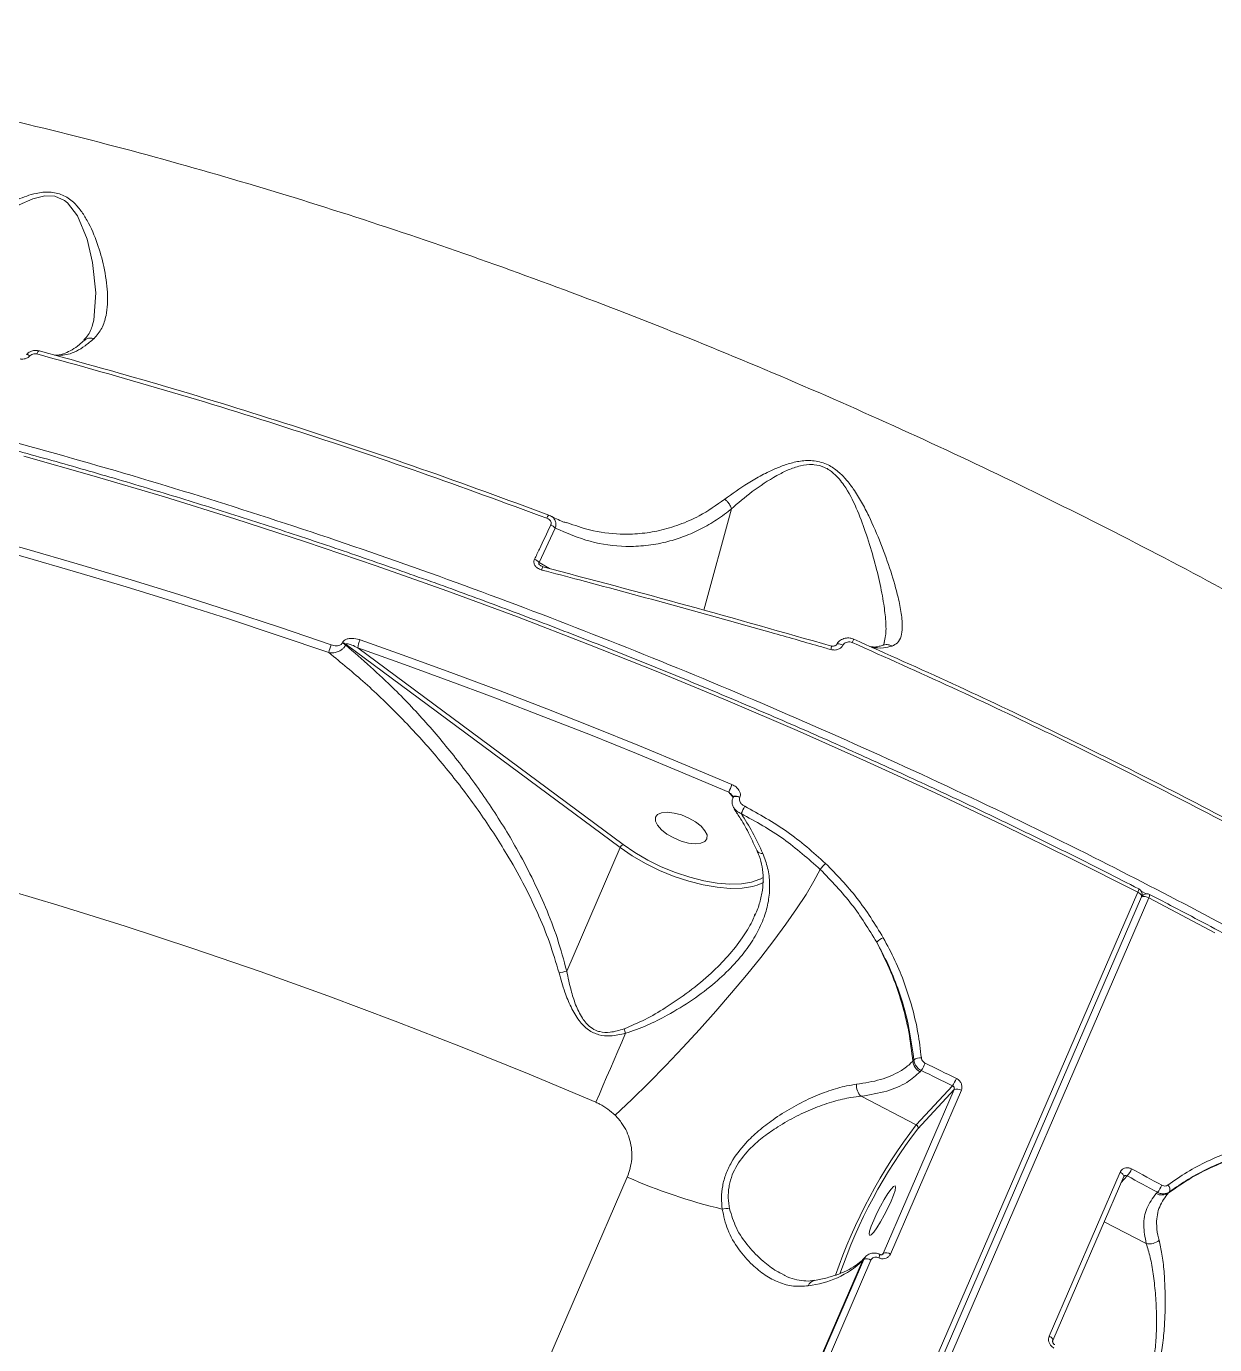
# Model space of a CAD drawing. Header units: millimetres. Extents: x -11024 to 8278, y -7837 to 5770.
# Drawn here: x 4138 to 4329.5, y 2336.2 to 2548.6 of the extents above; entities that cross this region are included whole.
import ezdxf

# ---------------------------------------------------------------- set-up
doc = ezdxf.new("R2010")
doc.units = ezdxf.units.MM
doc.layers.add('DIKOM_ОБЪЕКТ', color=7, linetype='Continuous')

msp = doc.modelspace()

# ---------------------------------------------------------------- linework, layer by layer
at = {"layer": 'DIKOM_ОБЪЕКТ', "color": 7, "linetype": 'Continuous', "lineweight": 15}
for p, q in [((4251.661, 2470.874), (4247.213, 2454.567)), ((4225.121, 2468.699), (4225.242, 2468.66)), ((4223.276, 2467.792), (4220.667, 2462.269)), ((4220.667, 2462.269), (4222.356, 2461.264)), ((4188.94, 2449.249), (4188.983, 2449.349)), ((4189.551, 2449.053), (4189.508, 2448.953)), ((4233.731, 2416.304), (4189.551, 2449.053)), ((4191.441, 2448.498), (4234.202, 2416.8)), ((4251.231, 2425.237), (4245.254, 2427.773)), ((4251.918, 2424.403), (4251.231, 2425.237)), ((4251.938, 2424.448), (4251.904, 2424.37)), ((4253.025, 2424.453), (4252.991, 2424.375)), ((4225.112, 2396.403), (4233.731, 2416.304)), ((4255.823, 2415.79), (4255.81, 2415.818)), ((4256.297, 2411.241), (4256.78, 2411.502)), ((4144.154, 2009.67), (4317.147, 2409.118)), ((4318.486, 2408.858), (4317.688, 2409.272)), ((4317.865, 2408.553), (4317.788, 2408.47)), ((4144.762, 2008.935), (4317.755, 2408.383)), ((4318.912, 2408.208), (4145.919, 2008.76)), ((4255.404, 2405.42), (4255.485, 2405.613)), ((4280.888, 2381.913), (4281.06, 2382.098)), ((4282.253, 2380.4), (4282.067, 2380.199)), ((4276.114, 2350.905), (4287.552, 2377.315)), ((4288.713, 2377.213), (4277.276, 2350.803)), ((4281.447, 2371.658), (4287.274, 2377.936)), ((4287.552, 2377.315), (4281.709, 2371.018)), ((4272.553, 2376.243), (4281.447, 2371.658)), ((4302.869, 2337.607), (4314.306, 2364.017)), ((4109.788, 2074.364), (4234.886, 2363.221)), ((4303.444, 2336.889), (4314.882, 2363.299)), ((4315.447, 2363.41), (4314.478, 2362.366)), ((4314.885, 2363.294), (4314.918, 2363.351)), ((4320.123, 2360.576), (4320.31, 2360.777)), ((4322.257, 2360.856), (4322.086, 2360.671)), ((4318.514, 2352.545), (4311.738, 2356.039)), ((4272.785, 2349.724), (4243.119, 2281.223)), ((4243.324, 2281.445), (4272.991, 2349.945)), ((4274.147, 2349.845), (4244.481, 2281.345)), ((4272.991, 2349.945), (4272.785, 2349.724)), ((4273.286, 2350.399), (4273.08, 2350.176)), ((4275.968, 2350.748), (4276.114, 2350.905))]:
    msp.add_line(p, q, dxfattribs=at)
at = {"layer": 'DIKOM_ОБЪЕКТ', "color": 7, "linetype": 'Continuous', "lineweight": 15, "flags": 128}
for points in [[(4148.676, 2500.537), (4148.903, 2501.28), (4149.244, 2505.669), (4148.723, 2510.598), (4147.845, 2514.354), (4146.283, 2518.074), (4144.674, 2520.174), (4144.166, 2520.579), (4142.644, 2521.255), (4141.023, 2521.33), (4139.071, 2520.856), (4136.885, 2519.885), (4134.832, 2518.705), (4130.968, 2516.127), (4126.272, 2512.686), (4122.047, 2509.404), (4120.22, 2507.927), (4120.217, 2507.925), (4120.217, 2507.925)], [(4138.614, 2495.52), (4138.479, 2495.615), (4138.354, 2495.69), (4138.243, 2495.741), (4138.152, 2495.767), (4138.083, 2495.767), (4138.041, 2495.744)], [(4139.736, 2495.85), (4139.791, 2495.974), (4139.849, 2496.084), (4139.907, 2496.177), (4139.965, 2496.252), (4140.02, 2496.306), (4140.073, 2496.339), (4140.12, 2496.348), (4140.162, 2496.335)], [(4317.147, 2409.118), (4306.353, 2414.581), (4295.458, 2419.92), (4284.473, 2425.132), (4273.405, 2430.21), (4262.265, 2435.152), (4251.062, 2439.952), (4239.804, 2444.607), (4228.502, 2449.113), (4217.166, 2453.467), (4205.804, 2457.663), (4194.426, 2461.7), (4183.042, 2465.573), (4171.662, 2469.28), (4160.295, 2472.816), (4148.95, 2476.18), (4137.638, 2479.368)], [(4121.848, 2468.806), (4129.959, 2466.643), (4138.093, 2464.388), (4146.245, 2462.042), (4154.413, 2459.605), (4162.593, 2457.078), (4170.781, 2454.463), (4178.974, 2451.761), (4187.167, 2448.972)], [(4186.798, 2447.719), (4178.622, 2450.502), (4170.448, 2453.198), (4162.278, 2455.808), (4154.116, 2458.329), (4145.966, 2460.761), (4137.832, 2463.102), (4129.716, 2465.352), (4121.622, 2467.509)], [(4221.278, 2461.578), (4221.28, 2461.576), (4221.282, 2461.552)], [(4191.821, 2449.784), (4199.354, 2447.108), (4206.881, 2444.362), (4214.398, 2441.547), (4221.904, 2438.663), (4229.395, 2435.713), (4236.869, 2432.696), (4244.323, 2429.613), (4251.753, 2426.467)], [(4269.636, 2448.915), (4269.419, 2449.016), (4269.205, 2449.089), (4269.005, 2449.13), (4268.833, 2449.137), (4268.697, 2449.11), (4268.606, 2449.05), (4268.583, 2449.017)], [(4271.144, 2449.35), (4271.198, 2449.475), (4271.247, 2449.589), (4271.289, 2449.687), (4271.323, 2449.769), (4271.349, 2449.832), (4271.366, 2449.874), (4271.373, 2449.895), (4271.371, 2449.893)], [(4212.85, 2440.703), (4206.465, 2443.09), (4198.956, 2445.829), (4191.441, 2448.498)], [(4267.783, 2448.805), (4267.78, 2448.804), (4267.764, 2448.786)], [(4245.254, 2427.773), (4243.818, 2428.376), (4236.382, 2431.451), (4228.926, 2434.46), (4221.452, 2437.404), (4213.965, 2440.281), (4212.85, 2440.703)], [(4251.904, 2424.369), (4251.939, 2424.423), (4252.059, 2424.501), (4252.242, 2424.535), (4252.47, 2424.525), (4252.727, 2424.47), (4252.991, 2424.375)], [(4251.938, 2424.448), (4251.972, 2424.501), (4252.093, 2424.578), (4252.275, 2424.613), (4252.504, 2424.602), (4252.76, 2424.548), (4253.025, 2424.453)], [(4246.763, 2419.756), (4245.864, 2420.456), (4244.78, 2421.076), (4243.597, 2421.565), (4242.412, 2421.885), (4241.32, 2422.009), (4240.411, 2421.927), (4239.757, 2421.646), (4239.412, 2421.189), (4239.403, 2420.592), (4239.732, 2419.904), (4240.372, 2419.181), (4241.27, 2418.482), (4242.355, 2417.862), (4243.538, 2417.372), (4244.723, 2417.053), (4245.815, 2416.929), (4246.724, 2417.011), (4247.378, 2417.292), (4247.723, 2417.749), (4247.732, 2418.346), (4247.403, 2419.034), (4246.763, 2419.756)], [(4255.8, 2410.281), (4255.075, 2410.069), (4253.398, 2409.799), (4251.485, 2409.746), (4249.38, 2409.914), (4247.134, 2410.298), (4244.8, 2410.888), (4242.433, 2411.671), (4240.087, 2412.628), (4237.82, 2413.738), (4235.685, 2414.973), (4233.731, 2416.304)], [(4234.202, 2416.8), (4236.097, 2415.509), (4238.168, 2414.311), (4240.366, 2413.236), (4242.64, 2412.307), (4244.936, 2411.548), (4247.2, 2410.976), (4249.377, 2410.604), (4251.418, 2410.441), (4253.273, 2410.492), (4254.899, 2410.754), (4256.258, 2411.223), (4256.297, 2411.241)], [(4232.925, 2373.197), (4235.613, 2375.747), (4238.344, 2378.43), (4241.09, 2381.22), (4243.823, 2384.089), (4246.518, 2387.009), (4249.147, 2389.951), (4251.685, 2392.886), (4254.106, 2395.785), (4256.387, 2398.619), (4258.505, 2401.361), (4260.439, 2403.983), (4262.17, 2406.46), (4263.681, 2408.766), (4264.957, 2410.88), (4265.985, 2412.78)], [(4256.88, 2410.762), (4256.476, 2410.552), (4255.8, 2410.281)], [(4229.809, 2375.282), (4219.071, 2379.796), (4208.283, 2384.161), (4197.457, 2388.374), (4186.603, 2392.431), (4175.729, 2396.328), (4164.848, 2400.062), (4153.968, 2403.628), (4143.101, 2407.025), (4132.255, 2410.248)], [(4317.755, 2408.383), (4317.762, 2408.401), (4317.77, 2408.49), (4317.742, 2408.59), (4317.68, 2408.698), (4317.585, 2408.809), (4317.461, 2408.918), (4317.313, 2409.023), (4317.147, 2409.118)], [(4317.777, 2408.439), (4317.804, 2408.479), (4317.865, 2408.553)], [(4329.577, 2402.606), (4318.912, 2408.208)], [(4229.809, 2375.282), (4230.381, 2376.604), (4230.963, 2377.948), (4231.553, 2379.315), (4232.15, 2380.7), (4232.755, 2382.102), (4233.365, 2383.519), (4233.98, 2384.948), (4234.599, 2386.388)], [(4282.876, 2381.584), (4283.507, 2381.277), (4284.136, 2380.969), (4284.766, 2380.661), (4285.395, 2380.352), (4286.024, 2380.044), (4286.652, 2379.734), (4287.281, 2379.425), (4287.909, 2379.115)], [(4287.274, 2377.936), (4286.647, 2378.246), (4286.02, 2378.555), (4285.393, 2378.863), (4284.766, 2379.171), (4284.138, 2379.479), (4283.51, 2379.786), (4282.882, 2380.093), (4282.253, 2380.4)], [(4314.882, 2363.299), (4314.888, 2363.315), (4314.897, 2363.401), (4314.872, 2363.499), (4314.814, 2363.603), (4314.724, 2363.711), (4314.607, 2363.819), (4314.466, 2363.922), (4314.306, 2364.017)], [(4316.149, 2364.553), (4316.76, 2364.225), (4317.37, 2363.896), (4317.98, 2363.567), (4318.59, 2363.237), (4319.199, 2362.907), (4319.807, 2362.576), (4320.416, 2362.246), (4321.024, 2361.914)], [(4274.587, 2356.302), (4274.191, 2355.317), (4273.94, 2354.534), (4273.856, 2354.017), (4273.944, 2353.807), (4274.198, 2353.922), (4274.597, 2354.352), (4275.109, 2355.063), (4275.693, 2355.996), (4276.3, 2357.077), (4276.882, 2358.217), (4277.392, 2359.324), (4277.789, 2360.31), (4278.039, 2361.092), (4278.124, 2361.61), (4278.036, 2361.819), (4277.781, 2361.704), (4277.382, 2361.274), (4276.87, 2360.563), (4276.287, 2359.63), (4275.68, 2358.55), (4275.097, 2357.409), (4274.587, 2356.302)], [(4320.31, 2360.777), (4319.703, 2361.108), (4319.096, 2361.438), (4318.489, 2361.767), (4317.881, 2362.097), (4317.273, 2362.425), (4316.665, 2362.754), (4316.056, 2363.082), (4315.447, 2363.41)], [(4273.08, 2350.176), (4272.958, 2350.028), (4272.785, 2349.724)], [(4303.444, 2336.889), (4303.45, 2336.905), (4303.46, 2336.992), (4303.435, 2337.089), (4303.376, 2337.194), (4303.287, 2337.302), (4303.169, 2337.409), (4303.028, 2337.512), (4302.869, 2337.607)]]:
    msp.add_lwpolyline(points, dxfattribs=at)
at = {"layer": 'DIKOM_ОБЪЕКТ', "color": 7, "linetype": 'Continuous', "lineweight": 15}
for centre, radius, start, end in [((4222.874, 2469.173), 0.961, 131.41791, 167.84008), ((4221.84, 2466.437), 1.975, 43.33131, 69.31416), ((4219.233, 2460.97), 1.934, 42.16758, 68.80275), ((4222.96, 2460.695), 1.899, 152.29671, 169.62562), ((4191.531, 2447.006), 4.786, 155.74241, 171.4242), ((4188.245, 2447.218), 2.147, 53.9503, 71.10689), ((4188.288, 2447.318), 2.147, 53.9503, 71.10689), ((4196.173, 2447.799), 4.783, 155.47676, 171.59122), ((4266.239, 2448.785), 1.544, 338.4542, 0.71474), ((4332.435, 2391.452), 87.952, 156.5391, 157.40992), ((4275.249, 2411.664), 24.235, 152.2052, 155.284), ((4234.584, 2415.965), 0.918, 114.5665, 158.34215), ((4256.608, 2416.283), 0.927, 212.12149, 277.18615), ((4270.509, 2409.661), 5.495, 131.82234, 145.40636), ((4316.398, 2409.614), 0.898, 326.46291, 3.57578), ((4316.837, 2408.781), 1, 336.58356, 62.78465), ((4318.598, 2407.873), 1, 76.22064, 137.13963), ((4318.598, 2407.873), 1, 62.66279, 76.22064), ((4318.18, 2408.696), 0.879, 326.28311, 4.27835), ((4318.195, 2407.177), 1.255, 55.15887, 111.27412), ((4277.276, 2398.976), 3.04, 111.97733, 136.51702), ((4235.14, 2348.747), 48.7, 101.88295, 103.37142), ((4215.047, 2380.231), 20.498, 17.48086, 19.63561), ((4283.048, 2382.136), 2.172, 185.89491, 243.13498), ((4282.113, 2380.609), 1.824, 85.0449, 125.25711), ((4275.865, 2384.518), 7.601, 327.18898, 337.28823), ((4281.729, 2381.686), 6.694, 325.93458, 337.41138), ((4274.288, 2378.003), 2.471, 175.96981, 225.41615), ((4288.043, 2376.247), 1.175, 55.22253, 114.68776), ((4348.997, 2319.822), 85.146, 142.49832, 161.09326), ((4347.351, 2320.67), 82.727, 142.51167, 160.98444), ((4281.227, 2371.194), 0.513, 339.92359, 64.55284), ((4312.342, 2366.104), 4.111, 319.04517, 337.83318), ((4270.039, 2442.443), 86.671, 246.07185, 256.74861), ((4317.458, 2363.36), 3.847, 317.82489, 337.92711), ((4321.311, 2361.202), 1.008, 339.90502, 47.48176), ((4321.028, 2362.202), 1.86, 240.8815, 304.64056), ((4250.894, 2354.714), 3.442, 82.32172, 102.11365), ((4319.071, 2354.774), 2.298, 255.95481, 310.93044), ((4262.45, 2360.74), 15.106, 276.0717, 313.17424), ((4273.481, 2348.882), 1.171, 55.37086, 114.75186), ((4274.425, 2350.823), 1.141, 328.59686, 357.4381), ((4276.605, 2349.837), 1.176, 55.23237, 114.67999), ((4265.33, 2345.247), 1.367, 102.26367, 159.81717)]:
    msp.add_arc(centre, radius, start, end, dxfattribs=at)
for points, knots in [([(3877.99, 2506.639), (3878.256, 2506.923), (3880.606, 2509.435), (3885.839, 2513.754), (3893.717, 2519.546), (3902.837, 2525.038), (3913.218, 2530.192), (3924.984, 2534.902), (3937.68, 2538.96), (3951.249, 2542.343), (3965.629, 2545.028), (3980.623, 2546.974), (3996.193, 2548.183), (4012.276, 2548.688), (4028.983, 2548.502), (4046.238, 2547.624), (4063.961, 2546.055), (4082.466, 2543.74), (4101.747, 2540.626), (4121.771, 2536.689), (4142.084, 2532.011), (4162.319, 2526.687), (4182.419, 2520.752), (4202.335, 2514.265), (4222.292, 2507.176), (4242.2, 2499.522), (4261.965, 2491.344), (4281.404, 2482.721), (4300.487, 2473.676), (4319.197, 2464.245), (4337.608, 2454.404), (4355.629, 2444.193), (4373.233, 2433.682), (4384.537, 2426.428), (4390.181, 2422.807)], [0, 0, 0, 0, 0.0037322, 0.0329507, 0.0621688, 0.0913509, 0.1241891, 0.1571334, 0.1901302, 0.2231254, 0.2560662, 0.288902, 0.3206989, 0.3525959, 0.3845428, 0.416489, 0.4483831, 0.4801783, 0.5138833, 0.5476484, 0.5814136, 0.6151195, 0.6474164, 0.6798144, 0.7122655, 0.7447183, 0.7771203, 0.8094199, 0.8411053, 0.872883, 0.9047081, 0.9365345, 0.9683135, 1, 1, 1, 1]), ([(4118.618, 2509.805), (4119.813, 2510.629), (4122.236, 2512.299), (4126.571, 2515.108), (4130.513, 2517.544), (4133.893, 2519.451), (4136.625, 2520.779), (4139.275, 2521.738), (4141.807, 2522.046), (4143.976, 2521.554), (4145.634, 2520.372), (4146.879, 2518.917), (4148.271, 2516.696), (4149.562, 2513.618), (4150.66, 2509.664), (4151.229, 2505.675), (4151.054, 2502.376), (4150.302, 2499.897), (4149.398, 2498.856), (4148.941, 2498.33)], [0, 0, 0, 0, 0.0827062, 0.1677671, 0.2527894, 0.2965829, 0.3403147, 0.3851551, 0.4167737, 0.4486939, 0.4828683, 0.5140008, 0.5458427, 0.6199856, 0.69563, 0.7852692, 0.8772519, 0.9378617, 1, 1, 1, 1]), ([(3822.042, 2463.877), (3822.06, 2463.896), (3824.548, 2466.562), (3830.542, 2471.311), (3840.087, 2478.048), (3850.858, 2484.039), (3862.681, 2489.355), (3875.563, 2493.976), (3889.442, 2497.901), (3904.255, 2501.111), (3919.932, 2503.589), (3936.434, 2505.323), (3953.749, 2506.292), (3971.833, 2506.512), (3990.621, 2505.987), (4010.026, 2504.723), (4029.959, 2502.724), (4050.361, 2499.987), (4071.208, 2496.506), (4092.455, 2492.298), (4114.035, 2487.385), (4135.846, 2481.789), (4157.786, 2475.536), (4179.788, 2468.64), (4201.816, 2461.099), (4223.833, 2452.938), (4245.771, 2444.189), (4267.528, 2434.893), (4289.002, 2425.092), (4309.138, 2415.291), (4327.968, 2405.573), (4345.541, 2396.016), (4362.78, 2386.14), (4379.61, 2375.99), (4395.882, 2365.659), (4411.554, 2355.173), (4425.084, 2345.672), (4433.263, 2339.61), (4436.595, 2337.14)], [0, 0, 0, 0, 0.00021689, 0.03005119, 0.05983782, 0.08953083, 0.11922374, 0.14901044, 0.17884475, 0.20867884, 0.23846547, 0.26815848, 0.29785118, 0.32763749, 0.35747149, 0.38730538, 0.4170916, 0.44678418, 0.47647713, 0.50626348, 0.5360978, 0.56593177, 0.59571834, 0.62541116, 0.6551042, 0.68489047, 0.71472474, 0.7445588, 0.77434531, 0.80403802, 0.82957219, 0.8552417, 0.88094152, 0.90664138, 0.93231122, 0.95749594, 0.9826807, 1, 1, 1, 1]), ([(4317.295, 2409.67), (4315.512, 2410.582), (4310.341, 2413.229), (4301.711, 2417.526), (4291.382, 2422.522), (4280.972, 2427.401), (4270.493, 2432.16), (4259.951, 2436.795), (4249.355, 2441.304), (4238.711, 2445.681), (4228.03, 2449.926), (4217.317, 2454.033), (4206.582, 2458.001), (4195.832, 2461.826), (4185.076, 2465.505), (4174.321, 2469.035), (4163.577, 2472.415), (4152.849, 2475.639), (4142.148, 2478.709), (4131.48, 2481.62), (4120.855, 2484.37), (4110.278, 2486.957), (4099.76, 2489.38), (4089.307, 2491.636), (4078.928, 2493.724), (4068.63, 2495.641), (4058.421, 2497.388), (4048.309, 2498.962), (4038.301, 2500.362), (4028.404, 2501.588), (4018.627, 2502.637), (4008.976, 2503.51), (3999.458, 2504.205), (3990.081, 2504.722), (3980.853, 2505.061), (3971.778, 2505.221), (3962.866, 2505.203), (3954.121, 2505.006), (3945.551, 2504.63), (3937.163, 2504.075), (3928.961, 2503.342), (3920.954, 2502.431), (3913.146, 2501.343), (3905.543, 2500.079), (3898.151, 2498.638), (3890.976, 2497.024), (3884.024, 2495.236), (3877.299, 2493.275), (3870.806, 2491.144), (3864.552, 2488.843), (3858.54, 2486.375), (3852.775, 2483.74), (3847.262, 2480.942), (3842.004, 2477.982), (3837.008, 2474.862), (3832.272, 2471.587), (3827.818, 2468.15), (3824.153, 2465.063), (3822.087, 2463.061), (3821.314, 2462.311)], [0, 0, 0, 0, 0.0093749, 0.0271864, 0.0449987, 0.0628104, 0.0806224, 0.0984341, 0.1162462, 0.134058, 0.1518698, 0.1696817, 0.1874939, 0.205306, 0.2231182, 0.2409309, 0.2587433, 0.2765562, 0.2943692, 0.3121826, 0.3299962, 0.34781, 0.3656246, 0.3834392, 0.4012544, 0.4190698, 0.4368861, 0.4547026, 0.4725197, 0.4903374, 0.508156, 0.525975, 0.5437949, 0.5616157, 0.5794371, 0.5972593, 0.6150822, 0.6329063, 0.6507312, 0.6685569, 0.6863837, 0.7042114, 0.7220396, 0.739869, 0.7576987, 0.775529, 0.7933594, 0.8111899, 0.8290197, 0.8468486, 0.8646757, 0.8825005, 0.9003222, 0.9181399, 0.9359522, 0.9537584, 0.9715572, 0.9893477, 1, 1, 1, 1]), ([(4148.709, 2500.529), (4148.61, 2500.217), (4148.386, 2499.508), (4147.935, 2498.728), (4147.488, 2498.313), (4147.293, 2498.132)], [0, 0, 0, 0, 0.3075673, 0.6983636, 1, 1, 1, 1]), ([(4148.941, 2498.33), (4148.457, 2497.926), (4147.033, 2496.735), (4144.854, 2495.597), (4143.289, 2495.637), (4142.57, 2495.656)], [0, 0, 0, 0, 0.21726534, 0.64027864, 1, 1, 1, 1]), ([(4147.352, 2498.029), (4147.099, 2497.798), (4146.422, 2497.18), (4145.391, 2496.491), (4144.286, 2495.934), (4143.371, 2495.651), (4142.875, 2495.636), (4142.662, 2495.63)], [0, 0, 0, 0, 0.1356813, 0.3640374, 0.5928362, 0.8248355, 1, 1, 1, 1]), ([(4148.941, 2498.33), (4148.901, 2498.34), (4148.716, 2498.387), (4148.321, 2498.419), (4147.797, 2498.326), (4147.506, 2498.103), (4147.372, 2498)], [0, 0, 0, 0, 0.0706057, 0.3235691, 0.6880588, 1, 1, 1, 1]), ([(4140.135, 2496.332), (4139.941, 2496.372), (4139.516, 2496.46), (4138.829, 2496.3), (4138.316, 2496.03), (4138.1, 2495.79), (4138.053, 2495.737)], [0, 0, 0, 0, 0.2591533, 0.5711431, 0.9054935, 1, 1, 1, 1]), ([(4139.736, 2495.85), (4139.694, 2495.859), (4139.539, 2495.894), (4139.248, 2495.881), (4138.891, 2495.759), (4138.706, 2495.6), (4138.614, 2495.52)], [0, 0, 0, 0, 0.1084817, 0.398389, 0.699706, 1, 1, 1, 1]), ([(4221.935, 2469.375), (4215.117, 2471.879), (4201.482, 2476.887), (4180.913, 2483.75), (4160.297, 2490.161), (4146.589, 2493.953), (4139.736, 2495.85)], [0, 0, 0, 0, 0.2486169, 0.4972324, 0.7486181, 1, 1, 1, 1]), ([(4140.162, 2496.335), (4146.93, 2494.463), (4160.466, 2490.718), (4180.974, 2484.349), (4201.589, 2477.478), (4215.355, 2472.422), (4222.238, 2469.893)], [0, 0, 0, 0, 0.2486152, 0.4972295, 0.7486147, 1, 1, 1, 1]), ([(4138.614, 2495.52), (4138.484, 2495.409), (4138.223, 2495.185), (4137.717, 2495.012), (4137.317, 2494.99), (4137.106, 2495.028), (4137.058, 2495.036)], [0, 0, 0, 0, 0.30536105, 0.61147966, 0.91263774, 1, 1, 1, 1]), ([(4250.581, 2472.435), (4251.786, 2473.309), (4253.614, 2474.634), (4256.524, 2476.322), (4258.687, 2477.374), (4260.784, 2478.16), (4262.803, 2478.652), (4265.028, 2478.744), (4267.194, 2478.109), (4268.9, 2476.932), (4270.218, 2475.582), (4271.471, 2473.927), (4272.672, 2471.967), (4274.202, 2468.982), (4275.823, 2465.185), (4277.407, 2460.741), (4278.491, 2456.976), (4279.097, 2453.963), (4279.266, 2451.849), (4279.046, 2450.289), (4278.531, 2449.261), (4277.859, 2448.936), (4277.545, 2448.784)], [0, 0, 0, 0, 0.0867817, 0.1315366, 0.1762561, 0.2078818, 0.2400714, 0.2736987, 0.3076356, 0.3372205, 0.3648032, 0.3930657, 0.4333501, 0.4736735, 0.5563656, 0.6423816, 0.7300145, 0.7923671, 0.8559795, 0.9051972, 0.9556698, 1, 1, 1, 1]), ([(4276.276, 2449.34), (4276.367, 2449.699), (4276.61, 2450.666), (4276.57, 2452.762), (4276.228, 2455.676), (4275.563, 2459.144), (4274.573, 2463.091), (4273.316, 2467.08), (4271.884, 2471.025), (4270.225, 2474.248), (4268.424, 2476.494), (4266.728, 2477.653), (4265.477, 2477.974), (4264.151, 2478.058), (4262.681, 2477.86), (4260.776, 2477.187), (4258.097, 2475.819), (4254.917, 2473.694), (4252.692, 2471.82), (4251.663, 2470.884), (4251.662, 2470.883)], [0, 0, 0, 0, 0.0423123, 0.113738, 0.1852579, 0.2707147, 0.3565044, 0.4420818, 0.5185366, 0.5945873, 0.6385072, 0.6681966, 0.6976469, 0.7024116, 0.7367379, 0.7744992, 0.8123919, 0.9060797, 0.9999202, 1, 1, 1, 1]), ([(4225.242, 2468.66), (4226.424, 2468.23), (4229.204, 2467.219), (4233.134, 2466.758), (4236.901, 2466.842), (4240.092, 2467.334), (4243.298, 2468.282), (4246.848, 2469.821), (4249.227, 2471.487), (4250.581, 2472.435)], [0, 0, 0, 0, 0.1440187, 0.3383551, 0.4604475, 0.5825262, 0.7082436, 0.8339403, 1, 1, 1, 1]), ([(4250.581, 2472.435), (4250.614, 2472.41), (4250.777, 2472.292), (4251.09, 2471.996), (4251.461, 2471.488), (4251.595, 2471.085), (4251.662, 2470.883)], [0, 0, 0, 0, 0.0659496, 0.3172562, 0.6585465, 1, 1, 1, 1]), ([(4251.661, 2470.874), (4251.593, 2470.82), (4250.71, 2470.113), (4248.977, 2468.886), (4246.404, 2467.433), (4243.766, 2466.301), (4240.91, 2465.434), (4237.864, 2464.903), (4233.782, 2464.751), (4228.834, 2465.398), (4225.14, 2466.989), (4223.276, 2467.792)], [0, 0, 0, 0, 0.007529, 0.097672, 0.1878248, 0.2803441, 0.3728728, 0.4832199, 0.5943223, 0.7952743, 1, 1, 1, 1]), ([(4251.662, 2470.883), (4251.662, 2470.882), (4251.663, 2470.88), (4251.662, 2470.877), (4251.661, 2470.875), (4251.661, 2470.874)], [0, 0, 0, 0, 0.2899238, 0.7135293, 1, 1, 1, 1]), ([(4219.932, 2462.774), (4220.195, 2463.321), (4221.071, 2465.149), (4221.933, 2466.993), (4222.537, 2468.285)], [0, 0, 0, 0, 0.2996496, 1, 1, 1, 1]), ([(4222.537, 2468.285), (4222.557, 2468.336), (4222.608, 2468.465), (4222.609, 2468.708), (4222.498, 2468.975), (4222.267, 2469.221), (4222.053, 2469.321), (4221.935, 2469.375)], [0, 0, 0, 0, 0.120807, 0.3076457, 0.5229764, 0.7375113, 1, 1, 1, 1]), ([(4222.238, 2469.893), (4222.434, 2469.803), (4222.826, 2469.622), (4223.223, 2469.128), (4223.402, 2468.546), (4223.369, 2468.084), (4223.292, 2467.842), (4223.276, 2467.792)], [0, 0, 0, 0, 0.2434983, 0.4875471, 0.7197425, 0.9417924, 1, 1, 1, 1]), ([(4225.105, 2468.621), (4224.908, 2468.686), (4224.011, 2468.981), (4223.141, 2469.432), (4222.463, 2469.783)], [0, 0, 0, 0, 0.2204809, 1, 1, 1, 1]), ([(4221.091, 2461.037), (4220.849, 2461.124), (4220.448, 2461.268), (4220.029, 2461.672), (4219.831, 2462.081), (4219.815, 2462.47), (4219.897, 2462.683), (4219.932, 2462.774)], [0, 0, 0, 0, 0.3038991, 0.5023713, 0.7017179, 0.8733153, 1, 1, 1, 1]), ([(4220.667, 2462.269), (4220.646, 2462.245), (4220.612, 2462.205), (4220.599, 2462.128), (4220.613, 2462.055), (4220.652, 2461.976), (4220.746, 2461.861), (4220.862, 2461.763), (4220.956, 2461.717), (4220.982, 2461.705)], [0, 0, 0, 0, 0.15166533, 0.25246553, 0.33329799, 0.4421038, 0.57558296, 0.88300853, 1, 1, 1, 1]), ([(4221.279, 2461.582), (4221.254, 2461.588), (4221.141, 2461.61), (4221.044, 2461.664), (4220.969, 2461.705)], [0, 0, 0, 0, 0.225476, 1, 1, 1, 1]), ([(4267.675, 2448.218), (4267.036, 2448.403), (4263.839, 2449.324), (4255.509, 2451.699), (4242.656, 2455.28), (4230.315, 2458.612), (4223.124, 2460.502), (4221.091, 2461.037)], [0, 0, 0, 0, 0.0413745, 0.2068716, 0.5381538, 0.869435, 1, 1, 1, 1]), ([(4221.282, 2461.552), (4229.038, 2459.499), (4244.577, 2455.386), (4260.026, 2450.988), (4267.764, 2448.786)], [0, 0, 0, 0, 0.4991738, 1, 1, 1, 1]), ([(4189.508, 2448.953), (4189.454, 2448.854), (4189.335, 2448.635), (4189.022, 2448.308), (4188.566, 2447.999), (4187.913, 2447.747), (4187.295, 2447.667), (4186.912, 2447.707), (4186.798, 2447.719)], [0, 0, 0, 0, 0.1137033, 0.2493389, 0.4226831, 0.6135079, 0.8848633, 1, 1, 1, 1]), ([(4187.167, 2448.972), (4187.442, 2448.899), (4187.842, 2448.793), (4188.365, 2448.841), (4188.657, 2448.944), (4188.85, 2449.088), (4188.912, 2449.199), (4188.94, 2449.249)], [0, 0, 0, 0, 0.4300005, 0.6258381, 0.7881742, 0.9052727, 1, 1, 1, 1]), ([(4188.983, 2449.349), (4189.027, 2449.427), (4189.126, 2449.601), (4189.435, 2449.826), (4189.913, 2449.994), (4190.7, 2450.057), (4191.361, 2449.939), (4191.775, 2449.799), (4191.821, 2449.784)], [0, 0, 0, 0, 0.0933629, 0.2088074, 0.37215, 0.57931, 0.9536183, 1, 1, 1, 1]), ([(4189.508, 2448.953), (4192.171, 2446.628), (4196.763, 2442.618), (4202.811, 2436.14), (4207.932, 2429.967), (4212.729, 2423.327), (4216.571, 2417.114), (4219.53, 2411.55), (4221.746, 2406.712), (4223.704, 2401.675), (4224.643, 2398.16), (4225.112, 2396.403)], [0, 0, 0, 0, 0.1721621, 0.2969453, 0.4217224, 0.5495773, 0.6773932, 0.7569493, 0.8364866, 0.9182739, 1, 1, 1, 1]), ([(4191.441, 2448.498), (4191.134, 2448.66), (4190.688, 2448.896), (4190.121, 2449.088), (4189.819, 2449.146), (4189.649, 2449.134), (4189.576, 2449.094), (4189.559, 2449.067), (4189.551, 2449.053)], [0, 0, 0, 0, 0.4958667, 0.7197699, 0.8702689, 0.951033, 0.9759408, 1, 1, 1, 1]), ([(4269.636, 2448.915), (4269.54, 2448.778), (4269.349, 2448.504), (4268.882, 2448.243), (4268.309, 2448.103), (4267.896, 2448.178), (4267.675, 2448.218)], [0, 0, 0, 0, 0.2322572, 0.4640398, 0.7140131, 1, 1, 1, 1]), ([(4268.583, 2449.018), (4268.582, 2449.015), (4268.566, 2448.977), (4268.478, 2448.884), (4268.259, 2448.784), (4268.005, 2448.753), (4267.845, 2448.795), (4267.784, 2448.811)], [0, 0, 0, 0, 0.022433, 0.2839448, 0.5622198, 0.8327004, 1, 1, 1, 1]), ([(4271.368, 2449.882), (4271.174, 2449.956), (4270.733, 2450.123), (4269.956, 2450.08), (4269.233, 2449.77), (4268.759, 2449.365), (4268.636, 2449.075), (4268.607, 2449.006)], [0, 0, 0, 0, 0.1914521, 0.4352847, 0.70243, 0.9298195, 1, 1, 1, 1]), ([(4271.144, 2449.35), (4271.086, 2449.372), (4270.894, 2449.445), (4270.548, 2449.474), (4270.162, 2449.387), (4269.836, 2449.202), (4269.703, 2449.011), (4269.636, 2448.915)], [0, 0, 0, 0, 0.10435965, 0.34538956, 0.57597824, 0.78774001, 1, 1, 1, 1]), ([(4334.194, 2418.821), (4329.075, 2421.504), (4318.836, 2426.871), (4303.155, 2434.62), (4287.272, 2442.158), (4276.52, 2446.952), (4271.144, 2449.35)], [0, 0, 0, 0, 0.2491219, 0.4982446, 0.7491208, 1, 1, 1, 1]), ([(4271.371, 2449.893), (4276.701, 2447.516), (4287.36, 2442.762), (4303.183, 2435.254), (4318.877, 2427.501), (4329.171, 2422.104), (4334.318, 2419.405)], [0, 0, 0, 0, 0.2491214, 0.4982433, 0.7491211, 1, 1, 1, 1]), ([(4276.099, 2448.95), (4275.884, 2448.874), (4275.297, 2448.667), (4274.629, 2448.596), (4274.187, 2448.667), (4274.04, 2448.69)], [0, 0, 0, 0, 0.2784649, 0.7603875, 1, 1, 1, 1]), ([(4276.307, 2449.333), (4276.303, 2449.31), (4276.261, 2449.094), (4276.153, 2448.974), (4276.153, 2448.95), (4276.099, 2448.93), (4276.074, 2448.921)], [0, 0, 0, 0, 0.0402621, 0.3778323, 0.7208038, 1, 1, 1, 1]), ([(4277.545, 2448.784), (4277.511, 2448.802), (4277.404, 2448.858), (4277.093, 2448.979), (4276.626, 2449.061), (4276.266, 2448.955), (4276.108, 2448.908)], [0, 0, 0, 0, 0.0766098, 0.238061, 0.6656713, 1, 1, 1, 1]), ([(4223.878, 2396.127), (4223.391, 2397.78), (4222.417, 2401.089), (4220.41, 2405.916), (4218.109, 2410.642), (4215.054, 2416.059), (4211.179, 2422.013), (4206.353, 2428.41), (4201.146, 2434.474), (4196.501, 2439.223), (4191.735, 2443.68), (4188.761, 2446.114), (4186.798, 2447.719)], [0, 0, 0, 0, 0.0776015, 0.1552614, 0.2354717, 0.3156962, 0.4385186, 0.5613752, 0.6872844, 0.8131993, 0.8767627, 1, 1, 1, 1]), ([(4277.545, 2448.784), (4277.077, 2448.659), (4275.962, 2448.361), (4274.913, 2448.494), (4274.306, 2448.57)], [0, 0, 0, 0, 0.4205074, 1, 1, 1, 1]), ([(4251.753, 2426.467), (4251.98, 2426.35), (4252.409, 2426.126), (4252.854, 2425.64), (4253.079, 2425.167), (4253.126, 2424.765), (4253.055, 2424.547), (4253.025, 2424.453)], [0, 0, 0, 0, 0.2791958, 0.5294655, 0.7216919, 0.8794121, 1, 1, 1, 1]), ([(4251.78, 2424.716), (4251.72, 2424.788), (4251.554, 2424.988), (4251.357, 2425.14), (4251.231, 2425.237)], [0, 0, 0, 0, 0.36003341, 1, 1, 1, 1]), ([(4251.923, 2424.362), (4251.864, 2424.212), (4251.734, 2423.883), (4251.788, 2423.324), (4251.933, 2422.865), (4252.11, 2422.644), (4252.162, 2422.58)], [0, 0, 0, 0, 0.252265, 0.5557187, 0.8702159, 1, 1, 1, 1]), ([(4251.78, 2424.716), (4251.804, 2424.69), (4251.864, 2424.626), (4251.912, 2424.526), (4251.933, 2424.455), (4251.933, 2424.424), (4251.933, 2424.439), (4251.936, 2424.443), (4251.937, 2424.445)], [0, 0, 0, 0, 0.1650547, 0.4067095, 0.5882539, 0.7432458, 0.9183448, 1, 1, 1, 1]), ([(4252.991, 2424.375), (4252.973, 2424.322), (4252.926, 2424.184), (4252.944, 2423.916), (4253.086, 2423.575), (4253.379, 2423.224), (4253.665, 2423.052), (4253.811, 2422.965)], [0, 0, 0, 0, 0.1011457, 0.2613322, 0.4606845, 0.7265207, 1, 1, 1, 1]), ([(4252.115, 2422.498), (4252.458, 2421.994), (4253.328, 2420.717), (4254.564, 2418.477), (4255.389, 2416.652), (4255.784, 2415.777)], [0, 0, 0, 0, 0.2532982, 0.6420465, 1, 1, 1, 1]), ([(4253.235, 2421.797), (4252.999, 2421.891), (4252.565, 2422.063), (4252.299, 2422.397), (4252.178, 2422.549)], [0, 0, 0, 0, 0.5434145, 1, 1, 1, 1]), ([(4253.235, 2421.797), (4253.864, 2420.81), (4255.128, 2418.825), (4256.19, 2416.521), (4256.724, 2415.363)], [0, 0, 0, 0, 0.497407, 1, 1, 1, 1]), ([(4265.985, 2412.78), (4264.06, 2414.495), (4260.161, 2417.969), (4255.562, 2420.511), (4253.235, 2421.797)], [0, 0, 0, 0, 0.4938198, 1, 1, 1, 1]), ([(4253.811, 2422.965), (4256.133, 2421.685), (4260.834, 2419.093), (4264.825, 2415.549), (4266.845, 2413.755)], [0, 0, 0, 0, 0.4938676, 1, 1, 1, 1]), ([(4256.724, 2415.363), (4257.015, 2414.583), (4257.605, 2413.003), (4257.892, 2410.52), (4257.739, 2407.984), (4257.091, 2405.362), (4255.933, 2402.697), (4254.198, 2399.935), (4251.902, 2397.191), (4248.944, 2394.407), (4245.412, 2391.724), (4241.691, 2389.449), (4238.078, 2387.598), (4235.764, 2386.793), (4234.599, 2386.388)], [0, 0, 0, 0, 0.0667214, 0.1352481, 0.2049078, 0.2761758, 0.3547296, 0.4350106, 0.525815, 0.6185704, 0.7247457, 0.8332661, 0.9160294, 1, 1, 1, 1]), ([(4255.776, 2415.808), (4255.902, 2415.534), (4256.288, 2414.689), (4256.633, 2413.201), (4256.822, 2411.356), (4256.7, 2409.434), (4256.253, 2407.468), (4255.82, 2406.12), (4255.469, 2405.445), (4255.457, 2405.421)], [0, 0, 0, 0, 0.0820694, 0.2522628, 0.4294451, 0.6123833, 0.8003142, 0.9929499, 1, 1, 1, 1]), ([(4266.845, 2413.755), (4268.604, 2411.941), (4272.163, 2408.27), (4274.803, 2403.97), (4276.138, 2401.795)], [0, 0, 0, 0, 0.49418211, 1, 1, 1, 1]), ([(4275.07, 2401.068), (4273.798, 2403.149), (4271.223, 2407.361), (4267.745, 2410.96), (4265.985, 2412.78)], [0, 0, 0, 0, 0.4941627, 1, 1, 1, 1]), ([(4579.421, 2134.413), (4579.433, 2134.831), (4579.495, 2137.038), (4579.315, 2141.133), (4578.869, 2146.697), (4578.102, 2152.361), (4577.047, 2158.11), (4575.697, 2163.942), (4574.053, 2169.851), (4572.117, 2175.835), (4569.891, 2181.887), (4567.376, 2188.003), (4564.573, 2194.178), (4561.487, 2200.408), (4558.118, 2206.687), (4554.469, 2213.012), (4550.545, 2219.377), (4546.346, 2225.778), (4541.877, 2232.209), (4537.141, 2238.666), (4532.142, 2245.144), (4526.883, 2251.638), (4521.37, 2258.144), (4515.604, 2264.656), (4509.593, 2271.17), (4503.338, 2277.681), (4496.846, 2284.184), (4490.121, 2290.674), (4483.169, 2297.146), (4475.994, 2303.596), (4468.602, 2310.018), (4461, 2316.409), (4453.191, 2322.763), (4445.182, 2329.075), (4436.98, 2335.341), (4428.59, 2341.556), (4420.018, 2347.715), (4411.272, 2353.814), (4402.357, 2359.849), (4393.281, 2365.814), (4384.05, 2371.705), (4374.671, 2377.519), (4365.151, 2383.249), (4355.498, 2388.893), (4345.718, 2394.446), (4335.818, 2399.902), (4326.923, 2404.671), (4321.305, 2407.592), (4319.057, 2408.761)], [0, 0, 0, 0, 0.005179, 0.02739, 0.0496129, 0.0718474, 0.0940927, 0.1163475, 0.1386104, 0.1608803, 0.1831555, 0.2054353, 0.2277182, 0.2500033, 0.2722902, 0.2945781, 0.316866, 0.3391543, 0.3614417, 0.3837286, 0.4060147, 0.4282999, 0.4505841, 0.4728672, 0.4951491, 0.5174299, 0.53971, 0.5619889, 0.5842665, 0.6065438, 0.6288197, 0.6510947, 0.6733691, 0.6956426, 0.7179154, 0.7401874, 0.7624591, 0.7847299, 0.8070003, 0.8292698, 0.8515392, 0.8738084, 0.8960771, 0.9183452, 0.9406131, 0.9628808, 0.9851479, 1, 1, 1, 1]), ([(4234.353, 2387.119), (4235.497, 2387.593), (4237.786, 2388.541), (4241.279, 2390.62), (4244.897, 2393.081), (4248.286, 2395.906), (4251.163, 2398.805), (4253.346, 2401.607), (4254.767, 2403.829), (4255.271, 2405.087), (4255.404, 2405.42)], [0, 0, 0, 0, 0.1264527, 0.253081, 0.412721, 0.5723048, 0.7075944, 0.842817, 0.9584462, 1, 1, 1, 1]), ([(4275.07, 2401.068), (4275.865, 2399.478), (4277.465, 2396.278), (4279.137, 2391.416), (4280.335, 2386.607), (4280.703, 2383.483), (4280.888, 2381.913)], [0, 0, 0, 0, 0.2598431, 0.5228336, 0.7602265, 1, 1, 1, 1]), ([(4281.06, 2382.098), (4280.698, 2384.677), (4280.15, 2388.584), (4278.504, 2393.698), (4276.983, 2397.477), (4275.702, 2399.882), (4275.07, 2401.068)], [0, 0, 0, 0, 0.3951708, 0.5986665, 0.8021678, 1, 1, 1, 1]), ([(4276.138, 2401.795), (4276.784, 2400.584), (4278.074, 2398.163), (4279.614, 2394.38), (4280.856, 2390.484), (4281.784, 2386.488), (4282.108, 2383.78), (4282.27, 2382.426)], [0, 0, 0, 0, 0.1978306, 0.3955054, 0.5931748, 0.7965895, 1, 1, 1, 1]), ([(4234.599, 2386.388), (4233.787, 2386.2), (4232.373, 2385.872), (4230.268, 2386.052), (4228.466, 2386.915), (4226.952, 2388.525), (4225.756, 2390.634), (4224.703, 2393.217), (4224.172, 2395.091), (4223.878, 2396.127)], [0, 0, 0, 0, 0.1491221, 0.2596444, 0.3716733, 0.4987887, 0.6508253, 0.8069634, 1, 1, 1, 1]), ([(4225.112, 2396.403), (4225.327, 2395.376), (4225.71, 2393.545), (4226.505, 2390.987), (4227.479, 2388.928), (4228.701, 2387.438), (4229.778, 2386.843), (4230.849, 2386.533), (4232.34, 2386.482), (4233.612, 2386.884), (4234.353, 2387.119)], [0, 0, 0, 0, 0.2010519, 0.358396, 0.5149396, 0.638504, 0.7217877, 0.7449658, 0.8512773, 1, 1, 1, 1]), ([(4271.823, 2378.177), (4273.153, 2378.39), (4275.853, 2378.824), (4278.595, 2380.04), (4280.148, 2381.157), (4280.732, 2381.754), (4280.888, 2381.913)], [0, 0, 0, 0, 0.3414946, 0.6929974, 0.9180115, 1, 1, 1, 1]), ([(4282.253, 2380.4), (4282.201, 2380.428), (4281.951, 2380.561), (4281.558, 2380.896), (4281.179, 2381.464), (4281.099, 2381.887), (4281.06, 2382.098)], [0, 0, 0, 0, 0.0819101, 0.3880254, 0.6939533, 1, 1, 1, 1]), ([(4282.27, 2382.426), (4282.291, 2382.321), (4282.332, 2382.11), (4282.524, 2381.829), (4282.724, 2381.663), (4282.85, 2381.597), (4282.876, 2381.584)], [0, 0, 0, 0, 0.3058536, 0.6116815, 0.9180351, 1, 1, 1, 1]), ([(4282.067, 2380.199), (4281.398, 2379.6), (4279.984, 2378.336), (4276.808, 2376.959), (4273.985, 2376.484), (4272.553, 2376.243)], [0, 0, 0, 0, 0.3069728, 0.6484702, 1, 1, 1, 1]), ([(4287.909, 2379.115), (4288.005, 2379.06), (4288.248, 2378.921), (4288.561, 2378.586), (4288.779, 2378.137), (4288.85, 2377.652), (4288.759, 2377.359), (4288.713, 2377.213)], [0, 0, 0, 0, 0.1418903, 0.3567173, 0.5713851, 0.7857031, 1, 1, 1, 1]), ([(4250.172, 2358.079), (4250.116, 2358.681), (4250.003, 2359.896), (4250.194, 2361.805), (4250.722, 2363.743), (4251.845, 2366.118), (4253.67, 2368.494), (4256.038, 2370.724), (4258.532, 2372.64), (4261.367, 2374.43), (4264.405, 2375.989), (4267.394, 2377.183), (4269.871, 2377.893), (4271.287, 2378.099), (4271.823, 2378.177)], [0, 0, 0, 0, 0.0603681, 0.1220429, 0.1825836, 0.2452047, 0.3548605, 0.4358125, 0.5191009, 0.6213405, 0.7265966, 0.8297185, 0.9355787, 1, 1, 1, 1]), ([(4287.552, 2377.315), (4287.567, 2377.364), (4287.597, 2377.461), (4287.572, 2377.621), (4287.497, 2377.767), (4287.389, 2377.875), (4287.307, 2377.919), (4287.274, 2377.936)], [0, 0, 0, 0, 0.2139332, 0.428204, 0.6428715, 0.8579137, 1, 1, 1, 1]), ([(4232.925, 2373.197), (4232.131, 2373.861), (4231.254, 2374.596), (4230.121, 2375.145), (4229.916, 2375.235), (4229.809, 2375.282)], [0, 0, 0, 0, 0.8217702, 0.9078969, 1, 1, 1, 1]), ([(4272.553, 2376.243), (4272.016, 2376.187), (4270.615, 2376.04), (4268.142, 2375.456), (4265.193, 2374.445), (4262.149, 2373.076), (4259.362, 2371.512), (4256.866, 2369.787), (4254.539, 2367.795), (4252.781, 2365.663), (4251.739, 2363.558), (4251.4, 2362.361), (4251.188, 2361.123), (4251.103, 2359.841), (4251.269, 2358.702), (4251.354, 2358.125)], [0, 0, 0, 0, 0.0653932, 0.1703688, 0.2779456, 0.3818141, 0.4884174, 0.5695666, 0.6528001, 0.7604189, 0.8151677, 0.8718909, 0.8800513, 0.9392032, 1, 1, 1, 1]), ([(4234.886, 2363.221), (4235.194, 2364.179), (4235.805, 2366.078), (4235.458, 2369.129), (4234.393, 2371.564), (4233.311, 2372.767), (4232.925, 2373.197)], [0, 0, 0, 0, 0.2885642, 0.5716367, 0.8470521, 1, 1, 1, 1]), ([(4321.992, 2361.945), (4323.013, 2362.654), (4325.055, 2364.072), (4328.362, 2365.826), (4331.85, 2367.298), (4335.513, 2368.468), (4338.069, 2368.959), (4339.347, 2369.204)], [0, 0, 0, 0, 0.1976852, 0.3953825, 0.5930839, 0.7965392, 1, 1, 1, 1]), ([(4322.086, 2360.671), (4323.296, 2361.507), (4325.729, 2363.187), (4329.852, 2365.236), (4334.341, 2366.937), (4337.6, 2367.632), (4339.239, 2367.982)], [0, 0, 0, 0, 0.2373837, 0.4771592, 0.737008, 1, 1, 1, 1]), ([(4339.239, 2367.982), (4336.821, 2367.457), (4333.157, 2366.663), (4328.587, 2364.706), (4325.284, 2362.964), (4323.257, 2361.552), (4322.257, 2360.856)], [0, 0, 0, 0, 0.3951711, 0.5986701, 0.8021785, 1, 1, 1, 1]), ([(4314.306, 2364.017), (4314.352, 2364.104), (4314.467, 2364.325), (4314.775, 2364.59), (4315.206, 2364.746), (4315.691, 2364.749), (4315.996, 2364.619), (4316.149, 2364.553)], [0, 0, 0, 0, 0.1405602, 0.3550986, 0.5698387, 0.7848717, 1, 1, 1, 1]), ([(4315.447, 2363.41), (4315.397, 2363.433), (4315.298, 2363.48), (4315.141, 2363.481), (4315.007, 2363.439), (4314.946, 2363.377), (4314.919, 2363.349)], [0, 0, 0, 0, 0.2661301, 0.5314598, 0.7964939, 1, 1, 1, 1]), ([(4321.024, 2361.914), (4321.125, 2361.87), (4321.328, 2361.782), (4321.649, 2361.784), (4321.868, 2361.859), (4321.971, 2361.93), (4321.992, 2361.945)], [0, 0, 0, 0, 0.3067739, 0.6132373, 0.9195007, 1, 1, 1, 1]), ([(4318.514, 2352.545), (4318.323, 2353.526), (4317.929, 2355.546), (4318.426, 2358.29), (4319.552, 2359.807), (4320.123, 2360.576)], [0, 0, 0, 0, 0.3175206, 0.6539188, 1, 1, 1, 1]), ([(4322.086, 2360.671), (4321.552, 2359.962), (4320.469, 2358.523), (4320.087, 2356.141), (4320.263, 2354.257), (4320.507, 2353.31), (4320.577, 2353.039)], [0, 0, 0, 0, 0.3362322, 0.6822366, 0.9087839, 1, 1, 1, 1]), ([(4322.257, 2360.856), (4322.214, 2360.826), (4322.008, 2360.683), (4321.568, 2360.528), (4320.923, 2360.519), (4320.514, 2360.691), (4320.31, 2360.777)], [0, 0, 0, 0, 0.0806598, 0.3870822, 0.6935652, 1, 1, 1, 1]), ([(4264.047, 2345.719), (4263.241, 2345.657), (4261.627, 2345.534), (4259.286, 2346.192), (4257.063, 2347.364), (4254.848, 2349.144), (4252.753, 2351.569), (4250.942, 2354.593), (4250.423, 2356.944), (4250.172, 2358.079)], [0, 0, 0, 0, 0.1316558, 0.2634859, 0.3951392, 0.5268731, 0.6882978, 0.8495365, 1, 1, 1, 1]), ([(4251.354, 2358.125), (4251.674, 2357.07), (4252.347, 2354.852), (4254.345, 2352.015), (4256.603, 2349.742), (4258.504, 2348.265), (4259.61, 2347.744), (4259.942, 2347.588)], [0, 0, 0, 0, 0.2220676, 0.4666333, 0.7115347, 0.9134518, 1, 1, 1, 1]), ([(4314.828, 2325.397), (4314.968, 2325.497), (4315.865, 2326.134), (4317.106, 2327.362), (4318.302, 2329.309), (4318.828, 2330.566), (4319.28, 2331.934), (4319.65, 2333.417), (4320, 2335.773), (4320.174, 2338.418), (4320.176, 2341.468), (4320.001, 2344.616), (4319.654, 2347.67), (4319.173, 2350.411), (4318.735, 2351.828), (4318.514, 2352.545)], [0, 0, 0, 0, 0.0201017, 0.128727, 0.1852681, 0.2440086, 0.2548653, 0.3167969, 0.3805899, 0.4664216, 0.5546318, 0.6638261, 0.7761687, 0.8865564, 1, 1, 1, 1]), ([(4320.577, 2353.039), (4320.744, 2352.331), (4321.084, 2350.896), (4321.396, 2348.105), (4321.569, 2344.92), (4321.571, 2341.666), (4321.402, 2338.446), (4321.092, 2335.684), (4320.618, 2333.173), (4320.013, 2331.004), (4319.176, 2328.947), (4317.863, 2326.701), (4316.54, 2325.26), (4315.628, 2324.517), (4315.487, 2324.402)], [0, 0, 0, 0, 0.1084788, 0.2202191, 0.3276453, 0.4383077, 0.523799, 0.6115035, 0.6745121, 0.739088, 0.8027751, 0.8688971, 0.9797328, 1, 1, 1, 1]), ([(4273.08, 2350.176), (4272.917, 2350.01), (4272.422, 2349.507), (4271.39, 2348.74), (4269.882, 2347.934), (4268.12, 2347.272), (4266.475, 2346.839), (4265.396, 2346.646), (4265.045, 2346.584)], [0, 0, 0, 0, 0.1024816, 0.3106722, 0.5124647, 0.7099247, 0.9056961, 1, 1, 1, 1]), ([(4272.991, 2349.945), (4273.045, 2350.068), (4273.12, 2350.234), (4273.257, 2350.347), (4273.293, 2350.377)], [0, 0, 0, 0, 0.7395485, 1, 1, 1, 1]), ([(4275.558, 2350.759), (4275.506, 2350.788), (4275.232, 2350.948), (4274.662, 2351.027), (4273.949, 2350.888), (4273.46, 2350.641), (4273.308, 2350.406), (4273.29, 2350.378)], [0, 0, 0, 0, 0.0710432, 0.3784108, 0.6579798, 0.9599222, 1, 1, 1, 1]), ([(4275.399, 2350.229), (4275.294, 2350.269), (4275.085, 2350.351), (4274.755, 2350.34), (4274.462, 2350.231), (4274.255, 2350.052), (4274.177, 2349.904), (4274.147, 2349.845)], [0, 0, 0, 0, 0.21513512, 0.43015902, 0.64498865, 0.8595097, 1, 1, 1, 1]), ([(4277.276, 2350.803), (4277.23, 2350.715), (4277.114, 2350.493), (4276.803, 2350.224), (4276.364, 2350.06), (4275.869, 2350.046), (4275.556, 2350.168), (4275.399, 2350.229)], [0, 0, 0, 0, 0.140639, 0.3551374, 0.5699163, 0.7849149, 1, 1, 1, 1]), ([(4276.032, 2350.796), (4276.026, 2350.785), (4276.004, 2350.748), (4275.921, 2350.714), (4275.774, 2350.707), (4275.653, 2350.729), (4275.586, 2350.765), (4275.566, 2350.776)], [0, 0, 0, 0, 0.1445165, 0.4914051, 0.7175449, 0.9150373, 1, 1, 1, 1]), ([(4276.035, 2350.794), (4276.045, 2350.802), (4276.081, 2350.832), (4276.101, 2350.875), (4276.114, 2350.905)], [0, 0, 0, 0, 0.2854471, 1, 1, 1, 1]), ([(4265.047, 2346.609), (4264.938, 2346.584), (4264.363, 2346.449), (4263.294, 2346.482), (4261.811, 2346.742), (4260.671, 2347.121), (4260.048, 2347.487), (4259.933, 2347.554)], [0, 0, 0, 0, 0.0631047, 0.3341341, 0.628041, 0.9312233, 1, 1, 1, 1]), ([(4303.639, 2335.668), (4303.545, 2335.726), (4303.309, 2335.871), (4303.006, 2336.217), (4302.796, 2336.674), (4302.731, 2337.166), (4302.823, 2337.46), (4302.869, 2337.607)], [0, 0, 0, 0, 0.141858, 0.3567395, 0.5713328, 0.7857526, 1, 1, 1, 1]), ([(4303.769, 2336.234), (4303.742, 2336.248), (4303.67, 2336.286), (4303.563, 2336.39), (4303.473, 2336.528), (4303.425, 2336.67), (4303.417, 2336.793), (4303.431, 2336.863), (4303.443, 2336.885), (4303.445, 2336.888)], [0, 0, 0, 0, 0.0995741, 0.2665395, 0.4282343, 0.5938727, 0.7683776, 0.9627594, 1, 1, 1, 1])]:
    msp.add_open_spline(points, degree=3, knots=knots, dxfattribs=at)

doc.saveas('drawing.dxf')
